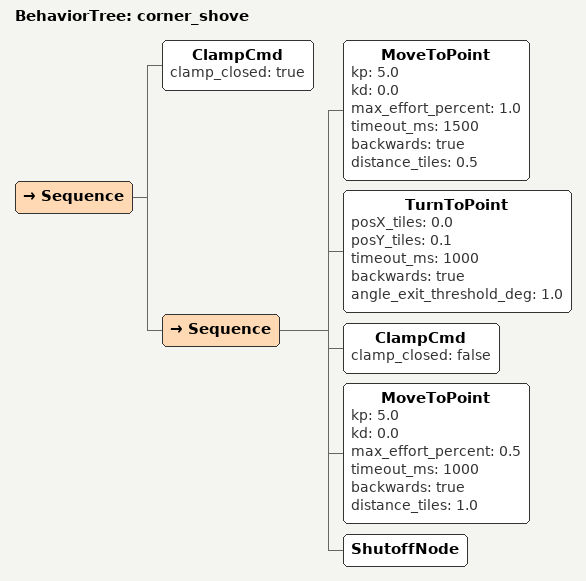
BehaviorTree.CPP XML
<?xml version="1.0" encoding="UTF-8"?>
<root BTCPP_format="4">
  <BehaviorTree ID="corner_shove">
    <Sequence>
      <ClampCmd clamp_closed="true"/>
      <Sequence>
        <MoveToPoint kp="5.0"
          kd="0.0"
          max_effort_percent="1.0"
          timeout_ms="1500"
          backwards="true"
          distance_tiles="0.5"/>

        <TurnToPoint posX_tiles="0.0"
          posY_tiles="0.1"
          timeout_ms="1000"
          backwards="true"
          angle_exit_threshold_deg="1.0"/>

        <ClampCmd clamp_closed="false"/>
        <MoveToPoint kp="5.0"
          kd="0.0"
          max_effort_percent="0.5"
          timeout_ms="1000"
          backwards="true"
          distance_tiles="1.0"/>
        <ShutoffNode/>
      </Sequence>
    </Sequence>
  </BehaviorTree>

</root>
